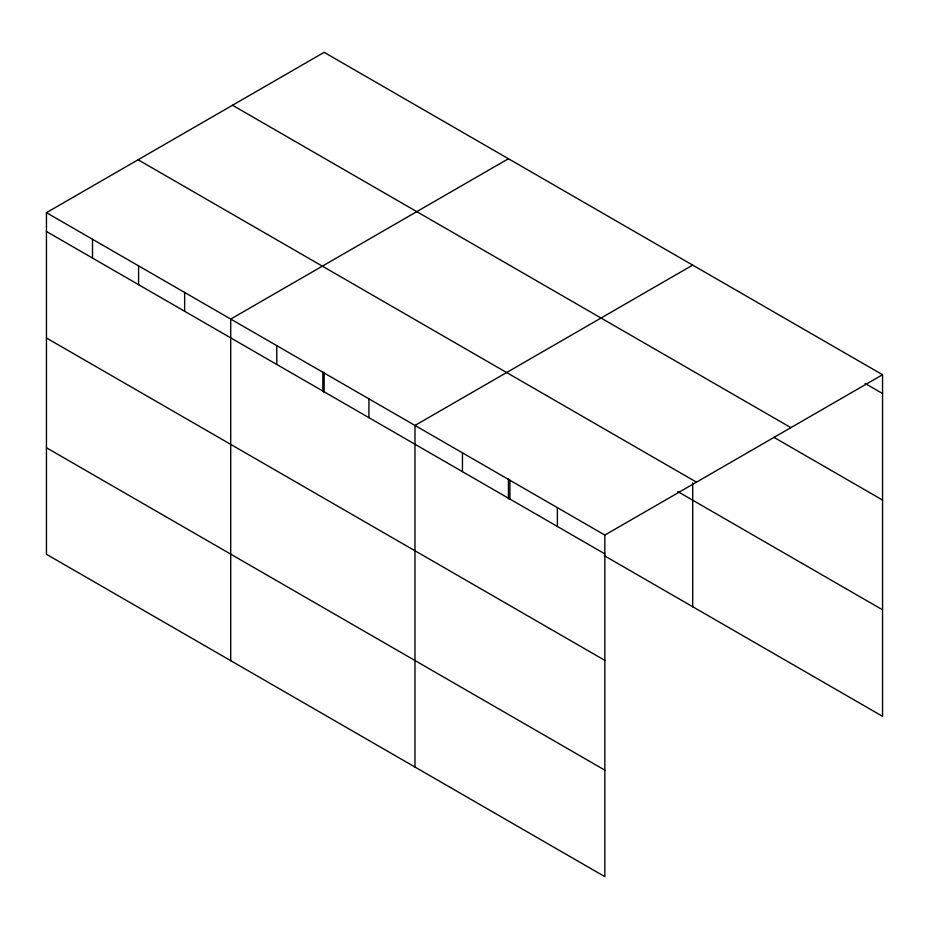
<?xml version="1.0" encoding="UTF-8"?>
<svg xmlns="http://www.w3.org/2000/svg" width="929" height="929" viewBox="0 0 929 929"><rect width="100%" height="100%" fill="white"/><g stroke="black" fill="none" stroke-linecap="round" stroke-linejoin="round"><path stroke-width="1.39" d="M46.45 212.671L604.849 535.058L604.849 876.662L46.45 554.276L46.45 212.671L324.151 52.338L882.55 374.724L882.55 716.329L604.291 555.681M508.43 158.731L230.717 319.065L230.717 660.658M692.697 265.113L414.984 425.447L414.984 767.04M604.849 535.058L882.55 374.724M865.062 383.445L882.55 393.536M232.517 105.256L790.904 427.642M773.88 437.315L882.55 500.057M138.096 159.765L696.483 482.151M677.752 491.569L882.55 609.807M46.45 231.484L604.849 553.87M46.45 338.005L604.849 660.391M46.45 447.755L604.849 770.141M692.697 482.871L692.697 606.718M557.377 507.664L557.377 526.464M509.916 480.258L509.916 499.07M508.43 478.737L508.43 498.885M462.456 452.853L462.456 471.665M368.918 398.855L368.918 417.667M324.151 372.343L324.151 392.502M322.851 372.262L322.851 391.063M276.784 345.658L276.784 364.47M184.65 292.461L184.65 311.273M138.584 265.868L138.584 284.68M92.517 239.276L92.517 258.088"/></g></svg>
